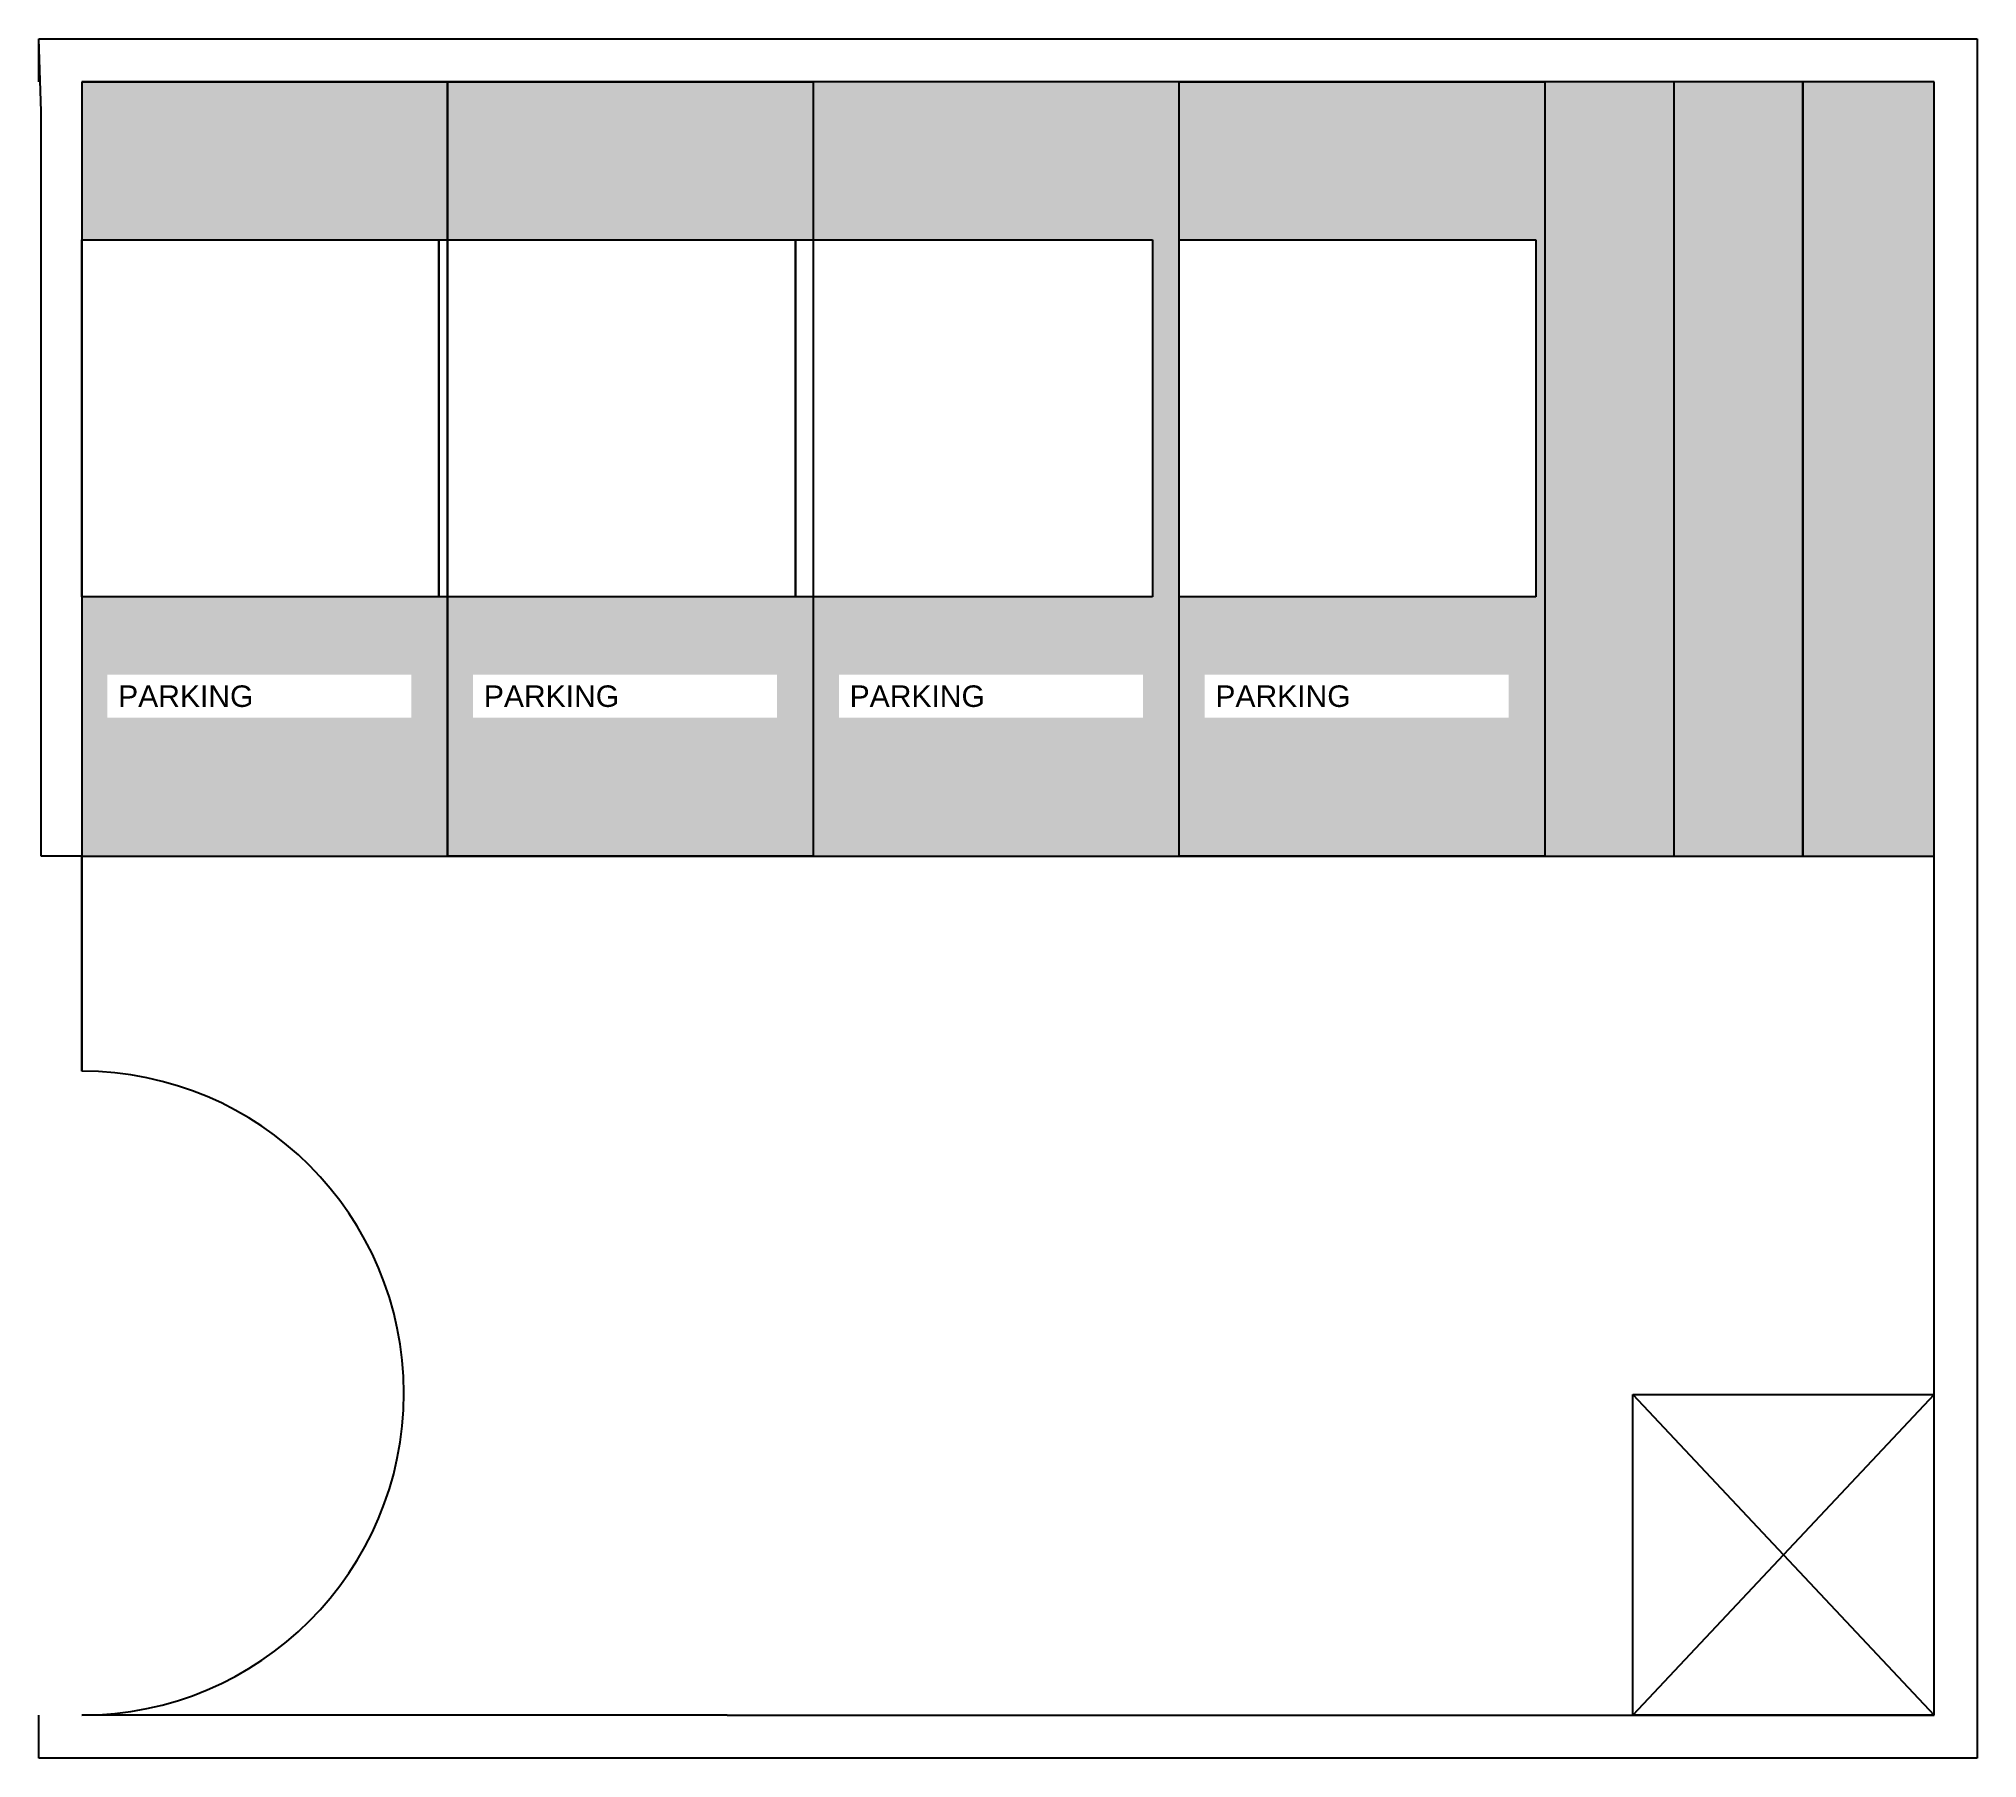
# Model space of a CAD drawing. Header units: millimetres. Extents: x 0.1 to 45.1, y 0.9 to 40.9.
import ezdxf

# ---------------------------------------------------------------- set-up
doc = ezdxf.new("R2010")
doc.units = ezdxf.units.MM
doc.styles.get("Standard").update_dxf_attribs({"font": 'arial.ttf'})
picture_1 = doc.add_image_def('image1.png', size_in_pixel=(225, 225))

msp = doc.modelspace()

# ---------------------------------------------------------------- hatches: boundary and pattern name
at = {"true_color": 0xf8f6b0}
h = msp.add_hatch(color=51, dxfattribs=at)
h.dxf.hatch_style = 1
h.paths.add_polyline_path([(9.567, 27.894), (9.362, 27.894), (1.067, 27.894), (1.067, 21.866), (9.567, 21.866)])
h.paths.add_polyline_path([(9.567, 39.866), (1.067, 39.866), (1.067, 36.189), (9.362, 36.189), (9.567, 36.189)])
h.paths.add_polyline_path([(18.067, 39.866), (9.567, 39.866), (9.567, 36.189), (17.657, 36.189), (18.067, 36.189)])
h.paths.add_polyline_path([(18.067, 27.894), (17.657, 27.894), (9.567, 27.894), (9.567, 21.866), (18.067, 21.866)])
h.paths.add_polyline_path([(26.567, 39.866), (18.067, 39.866), (18.067, 36.189), (25.952, 36.189), (25.952, 27.894), (18.067, 27.894), (18.067, 21.866), (26.567, 21.866)])
h.paths.add_polyline_path([(35.067, 39.866), (26.567, 39.866), (26.567, 36.189), (34.862, 36.189), (34.862, 27.894), (26.567, 27.894), (26.567, 21.866), (35.067, 21.866)])
h.paths.add_polyline_path([(41.067, 39.866), (38.067, 39.866), (38.067, 21.866), (41.067, 21.866)])
h.paths.add_polyline_path([(38.067, 39.866), (35.067, 39.866), (35.067, 21.866), (38.067, 21.866)])
h.paths.add_polyline_path([(44.117, 39.866), (41.067, 39.866), (41.067, 21.866), (44.117, 21.866)])

# ---------------------------------------------------------------- linework, layer by layer
for p, q in [((0.067, 39.866), (0.067, 40.866)), ((0.067, 40.866), (1.067, 40.866)), ((0.122, 39.171), (0.067, 40.866)), ((1.067, 40.866), (45.117, 40.866)), ((1.067, 40.866), (45.117, 40.866)), ((45.117, 40.866), (45.117, 39.866)), ((44.117, 39.866), (1.067, 39.866)), ((1.067, 39.866), (1.067, 21.866)), ((1.067, 39.866), (1.067, 21.866)), ((1.067, 39.866), (9.567, 39.866)), ((9.567, 39.866), (9.567, 21.866)), ((9.567, 39.866), (18.067, 39.866)), ((26.567, 39.866), (35.067, 39.866)), ((44.117, 39.866), (38.067, 39.866)), ((41.067, 21.866), (41.067, 39.866)), ((44.117, 1.896), (44.117, 39.866)), ((45.117, 39.866), (45.117, 0.896)), ((45.117, 39.866), (45.117, 0.896)), ((0.122, 21.866), (0.122, 39.171)), ((1.067, 21.866), (0.122, 21.866)), ((1.067, 21.866), (9.567, 21.866)), ((1.067, 21.866), (1.067, 16.866)), ((1.067, 16.866), (1.067, 21.866)), ((18.067, 21.866), (9.567, 21.866)), ((9.567, 21.866), (18.067, 21.866)), ((18.067, 21.866), (26.567, 21.866)), ((35.067, 21.866), (26.567, 21.866)), ((26.567, 21.866), (35.067, 21.866)), ((35.067, 21.866), (38.067, 21.866)), ((38.067, 21.866), (41.067, 21.866)), ((41.067, 21.866), (44.117, 21.866)), ((37.117, 1.896), (37.117, 9.353)), ((37.117, 9.353), (44.117, 9.353)), ((44.117, 9.353), (37.117, 1.896)), ((37.117, 1.896), (37.117, 9.353)), ((37.117, 9.353), (44.117, 1.896)), ((0.067, 0.896), (0.067, 1.896)), ((16.067, 1.896), (1.067, 1.896)), ((16.067, 1.896), (44.117, 1.896)), ((44.117, 1.896), (37.117, 1.896)), ((44.117, 0.896), (0.067, 0.896)), ((44.117, 0.896), (0.067, 0.896)), ((45.117, 0.896), (44.117, 0.896))]:
    msp.add_line(p, q)
at = {"color": 5}
for p, q in [((9.567, 30.366), (9.567, 39.866)), ((18.067, 39.866), (18.067, 21.866)), ((26.567, 21.866), (26.567, 39.866)), ((35.067, 39.866), (35.067, 21.866)), ((38.067, 39.866), (38.067, 21.866)), ((41.067, 39.866), (41.067, 21.866)), ((9.567, 21.866), (9.567, 30.366))]:
    msp.add_line(p, q, dxfattribs=at)
msp.add_arc((1.067, 9.381), 7.485, 270, 90)

# ---------------------------------------------------------------- pictures from other files: only their frames are drawn
image = msp.add_image(picture_1, insert=(1.067, 27.894), size_in_units=(8.295, 8.295))
image.dxf.flags = 7
image = msp.add_image(picture_1, insert=(9.362, 27.894), size_in_units=(8.295, 8.295))
image.dxf.flags = 7
image = msp.add_image(picture_1, insert=(17.657, 27.894), size_in_units=(8.295, 8.295))
image.dxf.flags = 7
image = msp.add_image(picture_1, insert=(26.567, 27.894), size_in_units=(8.295, 8.295))
image.dxf.flags = 7

# ---------------------------------------------------------------- next in the draw order: texts
at = {"char_height": 0.5, "attachment_point": 1, "bg_fill": 3, "box_fill_scale": 1.5, "bg_fill_color": 256, "bg_fill_transparency": 0}
for insert in [(1.912, 25.834), (10.412, 25.834), (18.912, 25.834), (27.412, 25.834)]:
    msp.add_mtext_dynamic_manual_height_columns('PARKING', width=6.56441, gutter_width=12.5, heights=[0], dxfattribs=dict(at, insert=insert))

# ---------------------------------------------------------------- next in the draw order: texts
at = {"insert": (10.412, 25.834), "char_height": 0.5, "attachment_point": 1, "bg_fill": 3, "box_fill_scale": 1.5, "bg_fill_color": 256, "bg_fill_transparency": 0}
msp.add_mtext_dynamic_manual_height_columns('PARKING', width=6.56441, gutter_width=12.5, heights=[0], dxfattribs=at)

doc.saveas('drawing.dxf')
